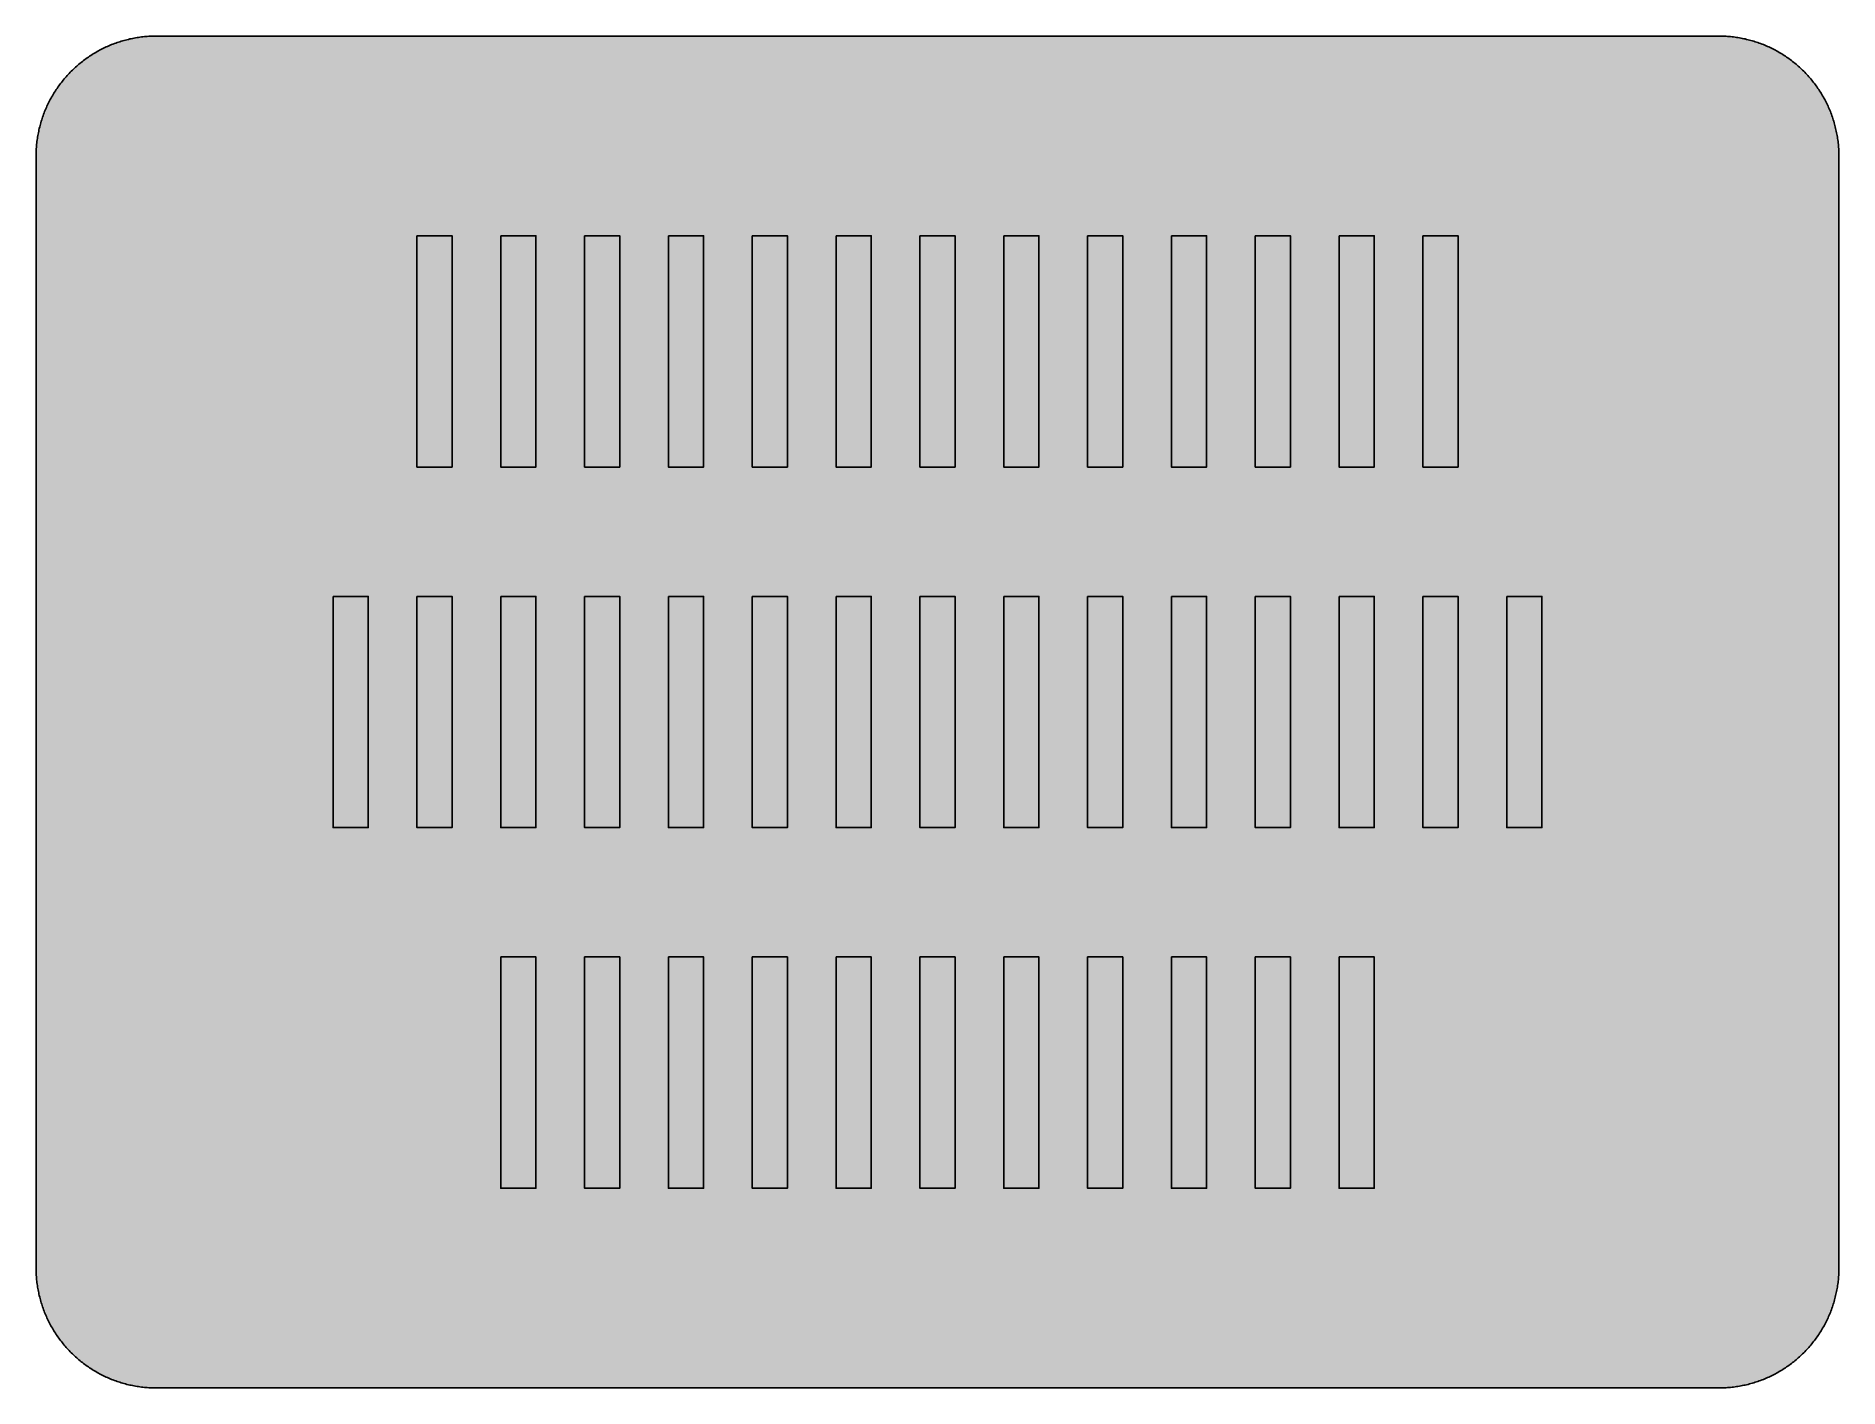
# Model space of a CAD drawing. Header units: millimetres. Extents: x 0 to 212, y 0 to 159.
import ezdxf

# ---------------------------------------------------------------- set-up
doc = ezdxf.new("R2010")
doc.units = ezdxf.units.MM

msp = doc.modelspace()

# ---------------------------------------------------------------- hatches: boundary and pattern name
for color, points in [(254, [(14.1633, 0.0536), (13.9878, 0.0533), (13.8125, 0.0559), (13.6373, 0.061), (13.462, 0.0686), (13.2893, 0.0787), (13.114, 0.0914), (12.9413, 0.1041), (12.7686, 0.1219), (12.5959, 0.1397), (12.4231, 0.16), (12.2504, 0.1829), (12.0777, 0.2057), (11.9075, 0.2337), (11.7373, 0.2616), (11.5672, 0.2921), (11.397, 0.3251), (11.2268, 0.3607), (11.0592, 0.3988), (10.8915, 0.4369), (10.7239, 0.4775), (10.5562, 0.5207), (10.3886, 0.5664), (10.2235, 0.6121), (10.0584, 0.6629), (9.8933, 0.7137), (9.7307, 0.7671), (9.5682, 0.8204), (9.4056, 0.8788), (9.2431, 0.9373), (9.083, 0.9982), (8.923, 1.0617), (8.763, 1.1252), (8.6055, 1.1938), (8.4455, 1.2624), (8.2906, 1.331), (8.1331, 1.4046), (7.9781, 1.4783), (7.8232, 1.5545), (7.6708, 1.6332), (7.5184, 1.7145), (7.366, 1.7958), (7.2161, 1.8796), (7.0663, 1.966), (6.919, 2.0523), (6.7716, 2.1438), (6.6243, 2.2352), (6.4795, 2.3266), (6.3348, 2.4232), (6.19, 2.5197), (6.0477, 2.6187), (5.908, 2.7178), (5.7683, 2.8194), (5.6286, 2.9235), (5.4915, 3.0302), (5.3543, 3.1369), (5.2197, 3.2461), (5.0851, 3.3579), (4.953, 3.4722), (4.8209, 3.5865), (4.6914, 3.7033), (4.5644, 3.8202), (4.4348, 3.9395), (4.3104, 4.0615), (4.1859, 4.1859), (4.0615, 4.3104), (3.9395, 4.4348), (3.8202, 4.5618), (3.7033, 4.6914), (3.5865, 4.8209), (3.4722, 4.953), (3.3579, 5.0851), (3.2487, 5.2197), (3.1369, 5.3543), (3.0302, 5.4915), (2.9235, 5.6286), (2.8194, 5.7683), (2.7178, 5.908), (2.6187, 6.0477), (2.5197, 6.19), (2.4232, 6.3348), (2.3266, 6.477), (2.2352, 6.6243), (2.1438, 6.7691), (2.0523, 6.919), (1.966, 7.0663), (1.8796, 7.2161), (1.7958, 7.366), (1.7145, 7.5184), (1.6332, 7.6708), (1.5545, 7.8232), (1.4783, 7.9781), (1.4046, 8.1331), (1.331, 8.2906), (1.2598, 8.4455), (1.1913, 8.603), (1.1252, 8.763), (1.0592, 8.923), (0.9982, 9.083), (0.9373, 9.2431), (0.8763, 9.4056), (0.8204, 9.5682), (0.7645, 9.7307), (0.7112, 9.8933), (0.6604, 10.0584), (0.6121, 10.2235), (0.5639, 10.3911), (0.5207, 10.5562), (0.4775, 10.7239), (0.4343, 10.8915), (0.3962, 11.0592), (0.3607, 11.2268), (0.3251, 11.397), (0.2921, 11.5672), (0.2616, 11.7373), (0.2311, 11.9075), (0.2057, 12.0802), (0.1803, 12.2504), (0.1575, 12.4231), (0.1372, 12.5959), (0.1194, 12.7686), (0.1041, 12.9413), (0.0889, 13.1166), (0.0787, 13.2893), (0.0686, 13.4645), (0.061, 13.6373), (0.0559, 13.8125), (0.0508, 13.9878), (0.0508, 14.163), (0.0522, 144.6925), (0.0508, 144.8664), (0.0559, 145.0416), (0.061, 145.2169), (0.0686, 145.3896), (0.0787, 145.5649), (0.0889, 145.7376), (0.1041, 145.9128), (0.1194, 146.0856), (0.1372, 146.2583), (0.1575, 146.431), (0.1803, 146.6037), (0.2057, 146.7739), (0.2311, 146.9466), (0.2616, 147.1168), (0.2921, 147.287), (0.3251, 147.4572), (0.3607, 147.6248), (0.3962, 147.795), (0.4343, 147.9626), (0.4775, 148.1303), (0.5207, 148.2979), (0.5639, 148.463), (0.6121, 148.6281), (0.6604, 148.7932), (0.7112, 148.9583), (0.7645, 149.1234), (0.8204, 149.286), (0.8763, 149.4485), (0.9373, 149.6111), (0.9982, 149.7711), (1.0592, 149.9311), (1.1252, 150.0911), (1.1913, 150.2486), (1.2598, 150.4061), (1.331, 150.5636), (1.4046, 150.7185), (1.4783, 150.876), (1.5545, 151.0284), (1.6332, 151.1833), (1.7145, 151.3357), (1.7958, 151.4856), (1.8796, 151.638), (1.966, 151.7879), (2.0523, 151.9352), (2.1438, 152.0825), (2.2352, 152.2298), (2.3266, 152.3746), (2.4232, 152.5194), (2.5197, 152.6616), (2.6187, 152.8039), (2.7178, 152.9461), (2.8194, 153.0858), (2.9235, 153.2255), (3.0302, 153.3627), (3.1369, 153.4973), (3.2487, 153.6344), (3.3579, 153.7665), (3.4722, 153.8986), (3.5865, 154.0307), (3.7033, 154.1602), (3.8202, 154.2898), (3.9395, 154.4168), (4.0615, 154.5438), (4.1859, 154.6682), (4.3104, 154.7901), (4.4348, 154.9121), (4.5644, 155.034), (4.6914, 155.1508), (4.8209, 155.2677), (4.953, 155.382), (5.0851, 155.4937), (5.2197, 155.6055), (5.3543, 155.7147), (5.4915, 155.8239), (5.6286, 155.9281), (5.7683, 156.0322), (5.908, 156.1338), (6.0477, 156.2354), (6.19, 156.3345), (6.3348, 156.431), (6.4795, 156.525), (6.6243, 156.6189), (6.7716, 156.7104), (6.919, 156.7993), (7.0663, 156.8882), (7.2161, 156.9745), (7.366, 157.0584), (7.5184, 157.1396), (7.6708, 157.2209), (7.8232, 157.2971), (7.9781, 157.3733), (8.1331, 157.4495), (8.2906, 157.5206), (8.4455, 157.5918), (8.6055, 157.6603), (8.763, 157.7289), (8.923, 157.7924), (9.083, 157.8559), (9.2431, 157.9169), (9.4056, 157.9753), (9.5682, 158.0337), (9.7307, 158.0871), (9.8933, 158.1404), (10.0584, 158.1912), (10.2235, 158.242), (10.3886, 158.2877), (10.5562, 158.3334), (10.7239, 158.3766), (10.8915, 158.4173), (11.0592, 158.4579), (11.2268, 158.4935), (11.397, 158.529), (11.5672, 158.562), (11.7373, 158.5925), (11.9075, 158.6205), (12.0777, 158.6484), (12.2504, 158.6713), (12.4231, 158.6941), (12.5959, 158.7144), (12.7686, 158.7322), (12.9413, 158.75), (13.114, 158.7627), (13.2893, 158.7754), (13.462, 158.7856), (13.6373, 158.7932), (13.8125, 158.7983), (13.9878, 158.8008), (14.163, 158.8033), (197.6078, 158.8036), (197.7822, 158.8008), (197.9574, 158.7983), (198.1327, 158.7932), (198.3054, 158.7856), (198.4807, 158.7754), (198.6534, 158.7627), (198.8287, 158.75), (199.0014, 158.7322), (199.1741, 158.7144), (199.3468, 158.6941), (199.5195, 158.6713), (199.6897, 158.6484), (199.8624, 158.6205), (200.0326, 158.5925), (200.2028, 158.562), (200.373, 158.529), (200.5432, 158.4935), (200.7108, 158.4579), (200.8784, 158.4173), (201.0461, 158.3766), (201.2137, 158.3334), (201.3788, 158.2877), (201.5465, 158.242), (201.7116, 158.1912), (201.8767, 158.1404), (202.0392, 158.0871), (202.2018, 158.0337), (202.3643, 157.9753), (202.5269, 157.9169), (202.6869, 157.8559), (202.8469, 157.7924), (203.007, 157.7289), (203.167, 157.6603), (203.3245, 157.5918), (203.4794, 157.5206), (203.6369, 157.4495), (203.7918, 157.3733), (203.9468, 157.2971), (204.0992, 157.2209), (204.2516, 157.1396), (204.404, 157.0584), (204.5538, 156.9745), (204.7037, 156.8882), (204.8535, 156.7993), (205.0009, 156.7104), (205.1456, 156.6189), (205.293, 156.525), (205.4352, 156.431), (205.58, 156.3345), (205.7222, 156.2354), (205.8619, 156.1338), (206.0016, 156.0322), (206.1413, 155.9281), (206.2785, 155.8239), (206.4156, 155.7147), (206.5503, 155.6055), (206.6849, 155.4937), (206.817, 155.382), (206.949, 155.2677), (207.0786, 155.1508), (207.2081, 155.034), (207.3351, 154.9121), (207.4596, 154.7901), (207.584, 154.6682), (207.7085, 154.5438), (207.8304, 154.4168), (207.9498, 154.2898), (208.0666, 154.1602), (208.1835, 154.0307), (208.2978, 153.8986), (208.4121, 153.7665), (208.5238, 153.6344), (208.6331, 153.4973), (208.7397, 153.3627), (208.8464, 153.2255), (208.9506, 153.0858), (209.0522, 152.9461), (209.1512, 152.8039), (209.2503, 152.6616), (209.3468, 152.5194), (209.4433, 152.3746), (209.5348, 152.2298), (209.6262, 152.0825), (209.7176, 151.9352), (209.804, 151.7879), (209.8904, 151.638), (209.9742, 151.4856), (210.0555, 151.3357), (210.1367, 151.1833), (210.2155, 151.0284), (210.2917, 150.876), (210.3653, 150.7185), (210.439, 150.5636), (210.5076, 150.4061), (210.5762, 150.2486), (210.6447, 150.0911), (210.7082, 149.9311), (210.7717, 149.7711), (210.8327, 149.6111), (210.8911, 149.4485), (210.9495, 149.286), (211.0029, 149.1234), (211.0562, 148.9583), (211.107, 148.7932), (211.1578, 148.6281), (211.2035, 148.463), (211.2493, 148.2979), (211.2924, 148.1303), (211.3331, 147.9626), (211.3712, 147.795), (211.4093, 147.6248), (211.4448, 147.4572), (211.4779, 147.287), (211.5083, 147.1168), (211.5363, 146.9466), (211.5642, 146.7739), (211.5871, 146.6037), (211.6099, 146.431), (211.6303, 146.2583), (211.648, 146.0856), (211.6658, 145.9128), (211.6785, 145.7376), (211.6912, 145.5649), (211.7014, 145.3896), (211.709, 145.2169), (211.7141, 145.0416), (211.7166, 144.8664), (211.7166, 144.6911), (211.7189, 14.1647), (211.7166, 13.9878), (211.7141, 13.8125), (211.709, 13.6373), (211.7014, 13.4645), (211.6912, 13.2893), (211.6785, 13.1166), (211.6658, 12.9413), (211.648, 12.7686), (211.6303, 12.5959), (211.6099, 12.4231), (211.5871, 12.2504), (211.5642, 12.0802), (211.5363, 11.9075), (211.5083, 11.7373), (211.4779, 11.5672), (211.4448, 11.397), (211.4093, 11.2268), (211.3712, 11.0592), (211.3331, 10.8915), (211.2924, 10.7239), (211.2493, 10.5562), (211.2035, 10.3911), (211.1578, 10.2235), (211.107, 10.0584), (211.0562, 9.8933), (211.0029, 9.7307), (210.9495, 9.5682), (210.8911, 9.4056), (210.8327, 9.2431), (210.7717, 9.083), (210.7082, 8.923), (210.6447, 8.763), (210.5762, 8.603), (210.5076, 8.4455), (210.439, 8.2906), (210.3653, 8.1331), (210.2917, 7.9781), (210.2155, 7.8232), (210.1367, 7.6708), (210.0555, 7.5184), (209.9742, 7.366), (209.8904, 7.2161), (209.804, 7.0663), (209.7176, 6.919), (209.6262, 6.7691), (209.5348, 6.6243), (209.4433, 6.477), (209.3468, 6.3348), (209.2503, 6.19), (209.1512, 6.0477), (209.0522, 5.908), (208.9506, 5.7683), (208.8464, 5.6286), (208.7397, 5.4915), (208.6331, 5.3543), (208.5238, 5.2197), (208.4121, 5.0851), (208.2978, 4.953), (208.1835, 4.8209), (208.0666, 4.6914), (207.9498, 4.5618), (207.8304, 4.4348), (207.7085, 4.3104), (207.584, 4.1859), (207.4596, 4.0615), (207.3351, 3.9395), (207.2081, 3.8202), (207.0786, 3.7033), (206.949, 3.5865), (206.817, 3.4722), (206.6849, 3.3579), (206.5503, 3.2461), (206.4156, 3.1369), (206.2785, 3.0302), (206.1413, 2.9235), (206.0016, 2.8194), (205.8619, 2.7178), (205.7222, 2.6187), (205.58, 2.5197), (205.4352, 2.4232), (205.293, 2.3266), (205.1456, 2.2352), (205.0009, 2.1438), (204.8535, 2.0523), (204.7037, 1.966), (204.5538, 1.8796), (204.404, 1.7958), (204.2516, 1.7145), (204.0992, 1.6332), (203.9468, 1.5545), (203.7918, 1.4783), (203.6369, 1.4046), (203.4794, 1.331), (203.3245, 1.2624), (203.167, 1.1938), (203.007, 1.1252), (202.8469, 1.0617), (202.6869, 0.9982), (202.5269, 0.9373), (202.3643, 0.8788), (202.2018, 0.8204), (202.0392, 0.7671), (201.8767, 0.7137), (201.7116, 0.6629), (201.5465, 0.6121), (201.3788, 0.5664), (201.2137, 0.5207), (201.0461, 0.4775), (200.8784, 0.4369), (200.7108, 0.3988), (200.5432, 0.3607), (200.373, 0.3251), (200.2028, 0.2921), (200.0326, 0.2616), (199.8624, 0.2337), (199.6897, 0.2057), (199.5195, 0.1829), (199.3468, 0.16), (199.1741, 0.1397), (199.0014, 0.1219), (198.8287, 0.1041), (198.6534, 0.0914), (198.4807, 0.0787), (198.3054, 0.0686), (198.1327, 0.061), (197.9574, 0.0559), (197.7822, 0.0533), (197.6069, 0.0533)]), (59, [(44.7668, 135.3439), (48.8872, 135.3439), (48.8872, 108.18), (44.7668, 108.18)]), (59, [(54.6104, 135.3439), (58.7308, 135.3439), (58.7308, 108.18), (54.6104, 108.18)]), (59, [(64.4536, 135.3439), (68.574, 135.3439), (68.574, 108.18), (64.4536, 108.18)]), (59, [(74.2968, 135.3439), (78.4172, 135.3439), (78.4172, 108.18), (74.2968, 108.18)]), (59, [(84.1403, 135.3439), (88.2608, 135.3439), (88.2608, 108.18), (84.1403, 108.18)]), (59, [(93.9835, 135.3439), (98.104, 135.3439), (98.104, 108.18), (93.9835, 108.18)]), (59, [(103.8257, 135.3439), (107.9461, 135.3439), (107.9461, 108.18), (103.8257, 108.18)]), (59, [(113.6689, 135.3439), (117.7893, 135.3439), (117.7893, 108.18), (113.6689, 108.18)]), (59, [(123.5121, 135.3439), (127.6325, 135.3439), (127.6325, 108.18), (123.5121, 108.18)]), (59, [(133.3556, 135.3439), (137.4761, 135.3439), (137.4761, 108.18), (133.3556, 108.18)]), (59, [(143.1988, 135.3439), (147.3193, 135.3439), (147.3193, 108.18), (143.1988, 108.18)]), (59, [(153.0421, 135.3439), (157.1625, 135.3439), (157.1625, 108.18), (153.0421, 108.18)]), (59, [(162.8842, 135.3439), (167.0046, 135.3439), (167.0046, 108.18), (162.8842, 108.18)]), (59, [(34.925, 93.0106), (39.0454, 93.0106), (39.0454, 65.8467), (34.925, 65.8467)]), (59, [(44.7668, 93.0106), (48.8872, 93.0106), (48.8872, 65.8467), (44.7668, 65.8467)]), (59, [(54.6104, 93.0106), (58.7308, 93.0106), (58.7308, 65.8467), (54.6104, 65.8467)]), (59, [(64.4536, 93.0106), (68.574, 93.0106), (68.574, 65.8467), (64.4536, 65.8467)]), (59, [(74.2968, 93.0106), (78.4172, 93.0106), (78.4172, 65.8467), (74.2968, 65.8467)]), (59, [(84.1403, 93.0106), (88.2608, 93.0106), (88.2608, 65.8467), (84.1403, 65.8467)]), (59, [(93.9835, 93.0106), (98.104, 93.0106), (98.104, 65.8467), (93.9835, 65.8467)]), (59, [(103.8257, 93.0106), (107.9461, 93.0106), (107.9461, 65.8467), (103.8257, 65.8467)]), (59, [(113.6689, 93.0106), (117.7893, 93.0106), (117.7893, 65.8467), (113.6689, 65.8467)]), (59, [(123.5121, 93.0106), (127.6325, 93.0106), (127.6325, 65.8467), (123.5121, 65.8467)]), (59, [(133.3556, 93.0106), (137.4761, 93.0106), (137.4761, 65.8467), (133.3556, 65.8467)]), (59, [(143.1988, 93.0106), (147.3193, 93.0106), (147.3193, 65.8467), (143.1988, 65.8467)]), (59, [(153.0421, 93.0106), (157.1625, 93.0106), (157.1625, 65.8467), (153.0421, 65.8467)]), (59, [(162.8842, 93.0106), (167.0046, 93.0106), (167.0046, 65.8467), (162.8842, 65.8467)]), (59, [(172.7274, 93.0106), (176.8479, 93.0106), (176.8479, 65.8467), (172.7274, 65.8467)]), (59, [(54.6104, 50.6772), (58.7308, 50.6772), (58.7308, 23.5133), (54.6104, 23.5133)]), (59, [(64.4536, 50.6772), (68.574, 50.6772), (68.574, 23.5133), (64.4536, 23.5133)]), (59, [(74.2968, 50.6772), (78.4172, 50.6772), (78.4172, 23.5133), (74.2968, 23.5133)]), (59, [(84.1403, 50.6772), (88.2608, 50.6772), (88.2608, 23.5133), (84.1403, 23.5133)]), (59, [(93.9835, 50.6772), (98.104, 50.6772), (98.104, 23.5133), (93.9835, 23.5133)]), (59, [(103.8257, 50.6772), (107.9461, 50.6772), (107.9461, 23.5133), (103.8257, 23.5133)]), (59, [(113.6689, 50.6772), (117.7893, 50.6772), (117.7893, 23.5133), (113.6689, 23.5133)]), (59, [(123.5121, 50.6772), (127.6325, 50.6772), (127.6325, 23.5133), (123.5121, 23.5133)]), (59, [(133.3556, 50.6772), (137.4761, 50.6772), (137.4761, 23.5133), (133.3556, 23.5133)]), (59, [(143.1988, 50.6772), (147.3193, 50.6772), (147.3193, 23.5133), (143.1988, 23.5133)]), (59, [(153.0421, 50.6772), (157.1625, 50.6772), (157.1625, 23.5133), (153.0421, 23.5133)])]:
    msp.add_hatch(color=color).paths.add_polyline_path(points)
h = msp.add_hatch(color=59)
h.paths.add_polyline_path([(14.1633, 3.5814), (13.8887, 3.5839), (13.6169, 3.5941), (13.3477, 3.6119), (13.081, 3.6347), (12.8143, 3.6652), (12.5501, 3.7008), (12.2885, 3.7465), (12.0294, 3.7948), (11.7729, 3.8506), (11.5164, 3.9141), (11.2649, 3.9827), (11.016, 4.0564), (10.7671, 4.1351), (10.5232, 4.2215), (10.2819, 4.3129), (10.0432, 4.412), (9.8069, 4.5161), (9.5733, 4.6228), (9.3447, 4.7371), (9.1186, 4.8565), (8.8951, 4.9809), (8.6741, 5.113), (8.4582, 5.2476), (8.2448, 5.3873), (8.0366, 5.5321), (7.8308, 5.682), (7.6276, 5.8369), (7.4295, 5.9969), (7.2365, 6.1595), (7.046, 6.3297), (6.8605, 6.5024), (6.6777, 6.6802), (6.5024, 6.8605), (6.3271, 7.046), (6.1595, 7.2365), (5.9969, 7.432), (5.8369, 7.6302), (5.682, 7.8308), (5.5321, 8.0366), (5.3873, 8.2448), (5.2451, 8.4582), (5.1105, 8.6741), (4.9809, 8.8951), (4.8565, 9.1186), (4.7371, 9.3447), (4.6228, 9.5758), (4.5136, 9.8069), (4.4094, 10.0432), (4.3129, 10.2819), (4.2215, 10.5232), (4.1351, 10.7696), (4.0538, 11.016), (3.9802, 11.2649), (3.9116, 11.5189), (3.8506, 11.7729), (3.7948, 12.0294), (3.744, 12.2911), (3.7008, 12.5527), (3.6627, 12.8143), (3.6322, 13.081), (3.6093, 13.3502), (3.5916, 13.6195), (3.5814, 13.8913), (3.5789, 14.163), (3.58, 144.6925), (3.5814, 144.9654), (3.5916, 145.2347), (3.6093, 145.5064), (3.6322, 145.7731), (3.6627, 146.0398), (3.7008, 146.304), (3.744, 146.5656), (3.7948, 146.8247), (3.8506, 147.0812), (3.9116, 147.3352), (3.9802, 147.5892), (4.0538, 147.8382), (4.1351, 148.0845), (4.2215, 148.3309), (4.3129, 148.5722), (4.4094, 148.811), (4.5136, 149.0472), (4.6228, 149.2783), (4.7371, 149.5095), (4.8565, 149.7355), (4.9809, 149.9591), (5.1105, 150.1775), (5.2451, 150.3959), (5.3873, 150.6093), (5.5321, 150.8176), (5.682, 151.0233), (5.8369, 151.224), (5.9969, 151.4221), (6.1595, 151.6177), (6.3271, 151.8056), (6.5024, 151.9936), (6.6777, 152.1739), (6.8605, 152.3517), (7.046, 152.5245), (7.2365, 152.6946), (7.4295, 152.8572), (7.6276, 153.0172), (7.8308, 153.1722), (8.0366, 153.322), (8.2448, 153.4668), (8.4582, 153.6065), (8.6741, 153.7411), (8.8951, 153.8732), (9.1186, 153.9977), (9.3447, 154.117), (9.5733, 154.2313), (9.8069, 154.3406), (10.0432, 154.4422), (10.2819, 154.5412), (10.5232, 154.6327), (10.7671, 154.719), (11.016, 154.7978), (11.2649, 154.874), (11.5164, 154.9425), (11.7729, 155.0035), (12.0294, 155.0594), (12.2885, 155.1102), (12.5501, 155.1534), (12.8143, 155.1889), (13.081, 155.2194), (13.3477, 155.2448), (13.6169, 155.26), (13.8887, 155.2702), (14.163, 155.2753), (197.6078, 155.2758), (197.8787, 155.2702), (198.1505, 155.26), (198.4197, 155.2448), (198.689, 155.2194), (198.9557, 155.1889), (199.2173, 155.1534), (199.4789, 155.1102), (199.7405, 155.0594), (199.9971, 155.0035), (200.2511, 154.9425), (200.5051, 154.874), (200.754, 154.7978), (201.0004, 154.719), (201.2467, 154.6327), (201.488, 154.5412), (201.7268, 154.4422), (201.963, 154.3406), (202.1942, 154.2313), (202.4253, 154.117), (202.6514, 153.9977), (202.8749, 153.8732), (203.0959, 153.7411), (203.3118, 153.6065), (203.5251, 153.4668), (203.7334, 153.322), (203.9391, 153.1722), (204.1398, 153.0172), (204.3379, 152.8572), (204.5335, 152.6946), (204.724, 152.5245), (204.9094, 152.3517), (205.0898, 152.1739), (205.2676, 151.9936), (205.4403, 151.8056), (205.6105, 151.6177), (205.773, 151.4221), (205.933, 151.224), (206.088, 151.0233), (206.2378, 150.8176), (206.3826, 150.6093), (206.5223, 150.3959), (206.6569, 150.1775), (206.789, 149.9591), (206.9135, 149.7355), (207.0329, 149.5095), (207.1472, 149.2783), (207.2538, 149.0472), (207.358, 148.811), (207.457, 148.5722), (207.5485, 148.3309), (207.6348, 148.0845), (207.7136, 147.8382), (207.7872, 147.5892), (207.8558, 147.3352), (207.9193, 147.0812), (207.9752, 146.8247), (208.0235, 146.5656), (208.0692, 146.304), (208.1047, 146.0398), (208.1352, 145.7731), (208.1581, 145.5064), (208.1759, 145.2347), (208.186, 144.9654), (208.1911, 144.6911), (208.1911, 14.1647), (208.186, 13.8913), (208.1759, 13.6195), (208.1581, 13.3502), (208.1352, 13.081), (208.1047, 12.8143), (208.0692, 12.5527), (208.0235, 12.2911), (207.9752, 12.0294), (207.9193, 11.7729), (207.8558, 11.5189), (207.7872, 11.2649), (207.7136, 11.016), (207.6348, 10.7696), (207.5485, 10.5232), (207.457, 10.2819), (207.358, 10.0432), (207.2538, 9.8069), (207.1472, 9.5758), (207.0329, 9.3447), (206.9135, 9.1186), (206.789, 8.8951), (206.6569, 8.6741), (206.5223, 8.4582), (206.3826, 8.2448), (206.2378, 8.0366), (206.088, 7.8308), (205.933, 7.6302), (205.773, 7.432), (205.6105, 7.2365), (205.4403, 7.046), (205.2676, 6.8605), (205.0898, 6.6802), (204.9094, 6.5024), (204.724, 6.3297), (204.5335, 6.1595), (204.3379, 5.9969), (204.1398, 5.8369), (203.9391, 5.682), (203.7334, 5.5321), (203.5251, 5.3873), (203.3118, 5.2476), (203.0959, 5.113), (202.8749, 4.9809), (202.6514, 4.8565), (202.4253, 4.7371), (202.1942, 4.6228), (201.963, 4.5161), (201.7268, 4.412), (201.488, 4.3129), (201.2467, 4.2215), (201.0004, 4.1351), (200.754, 4.0564), (200.5051, 3.9827), (200.2511, 3.9141), (199.9971, 3.8506), (199.7405, 3.7948), (199.4789, 3.7465), (199.2173, 3.7008), (198.9557, 3.6652), (198.689, 3.6347), (198.4197, 3.6119), (198.1505, 3.5941), (197.8787, 3.5839), (197.6069, 3.5789)])
h.paths.add_polyline_path([(14.1633, 8.8731), (14.0259, 8.8748), (13.8887, 8.8798), (13.7541, 8.8875), (13.622, 8.9002), (13.4874, 8.9154), (13.3553, 8.9332), (13.2258, 8.9535), (13.0962, 8.9789), (12.9667, 9.0068), (12.8397, 9.0373), (12.7127, 9.0729), (12.5882, 9.1084), (12.4663, 9.1491), (12.3419, 9.1923), (12.2225, 9.238), (12.1031, 9.2888), (11.9837, 9.3396), (11.8694, 9.3929), (11.7526, 9.4513), (11.6408, 9.5098), (11.5291, 9.5733), (11.4198, 9.6368), (11.3106, 9.7053), (11.2039, 9.7765), (11.0998, 9.8476), (10.9957, 9.9238), (10.8966, 10), (10.7975, 10.0787), (10.6985, 10.1625), (10.6045, 10.2464), (10.5105, 10.3327), (10.4216, 10.4216), (10.3327, 10.5131), (10.2464, 10.6045), (10.16, 10.701), (10.0787, 10.7975), (10, 10.8966), (9.9212, 10.9982), (9.8476, 11.0998), (9.7739, 11.2039), (9.7053, 11.3106), (9.6368, 11.4198), (9.5707, 11.5291), (9.5098, 11.6408), (9.4488, 11.7551), (9.3929, 11.8694), (9.337, 11.9863), (9.2862, 12.1031), (9.238, 12.2225), (9.1923, 12.3444), (9.1491, 12.4663), (9.1084, 12.5908), (9.0703, 12.7152), (9.0373, 12.8397), (9.0068, 12.9692), (8.9789, 13.0962), (8.9535, 13.2258), (8.9306, 13.3579), (8.9129, 13.4899), (8.8976, 13.622), (8.8849, 13.7566), (8.8773, 13.8913), (8.8722, 14.0259), (8.8697, 14.163), (8.8717, 144.6925), (8.8722, 144.8283), (8.8773, 144.9629), (8.8849, 145.0975), (8.8976, 145.2321), (8.9129, 145.3642), (8.9306, 145.4963), (8.9535, 145.6284), (8.9789, 145.7579), (9.0068, 145.8849), (9.0373, 146.0144), (9.0703, 146.1389), (9.1084, 146.2634), (9.1491, 146.3878), (9.1923, 146.5097), (9.238, 146.6317), (9.2862, 146.751), (9.337, 146.8679), (9.3929, 146.9847), (9.4488, 147.099), (9.5098, 147.2133), (9.5707, 147.3251), (9.6368, 147.4343), (9.7053, 147.5435), (9.7739, 147.6502), (9.8476, 147.7543), (9.9212, 147.8559), (10, 147.9575), (10.0787, 148.0566), (10.16, 148.1531), (10.2464, 148.2496), (10.3327, 148.3411), (10.4216, 148.4325), (10.5105, 148.5214), (10.6045, 148.6078), (10.6985, 148.6916), (10.7975, 148.7754), (10.8966, 148.8542), (10.9957, 148.9304), (11.0998, 149.0066), (11.2039, 149.0777), (11.3106, 149.1488), (11.4198, 149.2174), (11.5291, 149.2809), (11.6408, 149.3444), (11.7526, 149.4028), (11.8694, 149.4612), (11.9837, 149.5146), (12.1031, 149.5679), (12.2225, 149.6162), (12.3419, 149.6619), (12.4663, 149.7051), (12.5882, 149.7457), (12.7127, 149.7813), (12.8397, 149.8168), (12.9667, 149.8473), (13.0962, 149.8752), (13.2258, 149.9006), (13.3553, 149.921), (13.4874, 149.9413), (13.622, 149.9565), (13.7541, 149.9667), (13.8887, 149.9768), (14.0259, 149.9819), (14.163, 149.9819), (197.6078, 149.9842), (197.7441, 149.9819), (197.8787, 149.9768), (198.0133, 149.9667), (198.1479, 149.9565), (198.28, 149.9413), (198.4121, 149.921), (198.5442, 149.9006), (198.6737, 149.8752), (198.8007, 149.8473), (198.9303, 149.8168), (199.0547, 149.7813), (199.1792, 149.7457), (199.3036, 149.7051), (199.4256, 149.6619), (199.5475, 149.6162), (199.6669, 149.5679), (199.7837, 149.5146), (199.9005, 149.4612), (200.0148, 149.4028), (200.1291, 149.3444), (200.2409, 149.2809), (200.3501, 149.2174), (200.4593, 149.1488), (200.566, 149.0777), (200.6702, 149.0066), (200.7718, 148.9304), (200.8734, 148.8542), (200.9724, 148.7754), (201.0689, 148.6916), (201.1655, 148.6078), (201.2569, 148.5214), (201.3483, 148.4325), (201.4372, 148.3411), (201.5236, 148.2496), (201.6074, 148.1531), (201.6912, 148.0566), (201.77, 147.9575), (201.8462, 147.8559), (201.9224, 147.7543), (201.9935, 147.6502), (202.0646, 147.5435), (202.1332, 147.4343), (202.1967, 147.3251), (202.2602, 147.2133), (202.3186, 147.099), (202.377, 146.9847), (202.4304, 146.8679), (202.4812, 146.751), (202.532, 146.6317), (202.5777, 146.5097), (202.6209, 146.3878), (202.6615, 146.2634), (202.6971, 146.1389), (202.7326, 146.0144), (202.7631, 145.8849), (202.7911, 145.7579), (202.8165, 145.6284), (202.8368, 145.4963), (202.8546, 145.3642), (202.8698, 145.2321), (202.8825, 145.0975), (202.8901, 144.9629), (202.8952, 144.8283), (202.8977, 144.6911), (202.8994, 14.1647), (202.8952, 14.0259), (202.8901, 13.8913), (202.8825, 13.7566), (202.8698, 13.622), (202.8546, 13.4899), (202.8368, 13.3579), (202.8165, 13.2258), (202.7911, 13.0962), (202.7631, 12.9692), (202.7326, 12.8397), (202.6971, 12.7152), (202.6615, 12.5908), (202.6209, 12.4663), (202.5777, 12.3444), (202.532, 12.2225), (202.4812, 12.1031), (202.4304, 11.9863), (202.377, 11.8694), (202.3186, 11.7551), (202.2602, 11.6408), (202.1967, 11.5291), (202.1332, 11.4198), (202.0646, 11.3106), (201.9935, 11.2039), (201.9224, 11.0998), (201.8462, 10.9982), (201.77, 10.8966), (201.6912, 10.7975), (201.6074, 10.701), (201.5236, 10.6045), (201.4372, 10.5131), (201.3483, 10.4216), (201.2569, 10.3327), (201.1655, 10.2464), (201.0689, 10.1625), (200.9724, 10.0787), (200.8734, 10), (200.7718, 9.9238), (200.6702, 9.8476), (200.566, 9.7765), (200.4593, 9.7053), (200.3501, 9.6368), (200.2409, 9.5733), (200.1291, 9.5098), (200.0148, 9.4513), (199.9005, 9.3929), (199.7837, 9.3396), (199.6669, 9.2888), (199.5475, 9.238), (199.4256, 9.1923), (199.3036, 9.1491), (199.1792, 9.1084), (199.0547, 9.0729), (198.9303, 9.0373), (198.8007, 9.0068), (198.6737, 8.9789), (198.5442, 8.9535), (198.4121, 8.9332), (198.28, 8.9154), (198.1479, 8.9002), (198.0133, 8.8875), (197.8787, 8.8798), (197.7441, 8.8748), (197.6069, 8.8722)], flags=16)

# ---------------------------------------------------------------- linework, layer by layer
at = {"color": 254}
msp.add_lwpolyline([(14.1633, 0.0536), (13.9878, 0.0533), (13.8125, 0.0559), (13.6373, 0.061), (13.462, 0.0686), (13.2893, 0.0787), (13.114, 0.0914), (12.9413, 0.1041), (12.7686, 0.1219), (12.5959, 0.1397), (12.4231, 0.16), (12.2504, 0.1829), (12.0777, 0.2057), (11.9075, 0.2337), (11.7373, 0.2616), (11.5672, 0.2921), (11.397, 0.3251), (11.2268, 0.3607), (11.0592, 0.3988), (10.8915, 0.4369), (10.7239, 0.4775), (10.5562, 0.5207), (10.3886, 0.5664), (10.2235, 0.6121), (10.0584, 0.6629), (9.8933, 0.7137), (9.7307, 0.7671), (9.5682, 0.8204), (9.4056, 0.8788), (9.2431, 0.9373), (9.083, 0.9982), (8.923, 1.0617), (8.763, 1.1252), (8.6055, 1.1938), (8.4455, 1.2624), (8.2906, 1.331), (8.1331, 1.4046), (7.9781, 1.4783), (7.8232, 1.5545), (7.6708, 1.6332), (7.5184, 1.7145), (7.366, 1.7958), (7.2161, 1.8796), (7.0663, 1.966), (6.919, 2.0523), (6.7716, 2.1438), (6.6243, 2.2352), (6.4795, 2.3266), (6.3348, 2.4232), (6.19, 2.5197), (6.0477, 2.6187), (5.908, 2.7178), (5.7683, 2.8194), (5.6286, 2.9235), (5.4915, 3.0302), (5.3543, 3.1369), (5.2197, 3.2461), (5.0851, 3.3579), (4.953, 3.4722), (4.8209, 3.5865), (4.6914, 3.7033), (4.5644, 3.8202), (4.4348, 3.9395), (4.3104, 4.0615), (4.1859, 4.1859), (4.0615, 4.3104), (3.9395, 4.4348), (3.8202, 4.5618), (3.7033, 4.6914), (3.5865, 4.8209), (3.4722, 4.953), (3.3579, 5.0851), (3.2487, 5.2197), (3.1369, 5.3543), (3.0302, 5.4915), (2.9235, 5.6286), (2.8194, 5.7683), (2.7178, 5.908), (2.6187, 6.0477), (2.5197, 6.19), (2.4232, 6.3348), (2.3266, 6.477), (2.2352, 6.6243), (2.1438, 6.7691), (2.0523, 6.919), (1.966, 7.0663), (1.8796, 7.2161), (1.7958, 7.366), (1.7145, 7.5184), (1.6332, 7.6708), (1.5545, 7.8232), (1.4783, 7.9781), (1.4046, 8.1331), (1.331, 8.2906), (1.2598, 8.4455), (1.1913, 8.603), (1.1252, 8.763), (1.0592, 8.923), (0.9982, 9.083), (0.9373, 9.2431), (0.8763, 9.4056), (0.8204, 9.5682), (0.7645, 9.7307), (0.7112, 9.8933), (0.6604, 10.0584), (0.6121, 10.2235), (0.5639, 10.3911), (0.5207, 10.5562), (0.4775, 10.7239), (0.4343, 10.8915), (0.3962, 11.0592), (0.3607, 11.2268), (0.3251, 11.397), (0.2921, 11.5672), (0.2616, 11.7373), (0.2311, 11.9075), (0.2057, 12.0802), (0.1803, 12.2504), (0.1575, 12.4231), (0.1372, 12.5959), (0.1194, 12.7686), (0.1041, 12.9413), (0.0889, 13.1166), (0.0787, 13.2893), (0.0686, 13.4645), (0.061, 13.6373), (0.0559, 13.8125), (0.0508, 13.9878), (0.0508, 14.163), (0.0522, 144.6925), (0.0508, 144.8664), (0.0559, 145.0416), (0.061, 145.2169), (0.0686, 145.3896), (0.0787, 145.5649), (0.0889, 145.7376), (0.1041, 145.9128), (0.1194, 146.0856), (0.1372, 146.2583), (0.1575, 146.431), (0.1803, 146.6037), (0.2057, 146.7739), (0.2311, 146.9466), (0.2616, 147.1168), (0.2921, 147.287), (0.3251, 147.4572), (0.3607, 147.6248), (0.3962, 147.795), (0.4343, 147.9626), (0.4775, 148.1303), (0.5207, 148.2979), (0.5639, 148.463), (0.6121, 148.6281), (0.6604, 148.7932), (0.7112, 148.9583), (0.7645, 149.1234), (0.8204, 149.286), (0.8763, 149.4485), (0.9373, 149.6111), (0.9982, 149.7711), (1.0592, 149.9311), (1.1252, 150.0911), (1.1913, 150.2486), (1.2598, 150.4061), (1.331, 150.5636), (1.4046, 150.7185), (1.4783, 150.876), (1.5545, 151.0284), (1.6332, 151.1833), (1.7145, 151.3357), (1.7958, 151.4856), (1.8796, 151.638), (1.966, 151.7879), (2.0523, 151.9352), (2.1438, 152.0825), (2.2352, 152.2298), (2.3266, 152.3746), (2.4232, 152.5194), (2.5197, 152.6616), (2.6187, 152.8039), (2.7178, 152.9461), (2.8194, 153.0858), (2.9235, 153.2255), (3.0302, 153.3627), (3.1369, 153.4973), (3.2487, 153.6344), (3.3579, 153.7665), (3.4722, 153.8986), (3.5865, 154.0307), (3.7033, 154.1602), (3.8202, 154.2898), (3.9395, 154.4168), (4.0615, 154.5438), (4.1859, 154.6682), (4.3104, 154.7901), (4.4348, 154.9121), (4.5644, 155.034), (4.6914, 155.1508), (4.8209, 155.2677), (4.953, 155.382), (5.0851, 155.4937), (5.2197, 155.6055), (5.3543, 155.7147), (5.4915, 155.8239), (5.6286, 155.9281), (5.7683, 156.0322), (5.908, 156.1338), (6.0477, 156.2354), (6.19, 156.3345), (6.3348, 156.431), (6.4795, 156.525), (6.6243, 156.6189), (6.7716, 156.7104), (6.919, 156.7993), (7.0663, 156.8882), (7.2161, 156.9745), (7.366, 157.0584), (7.5184, 157.1396), (7.6708, 157.2209), (7.8232, 157.2971), (7.9781, 157.3733), (8.1331, 157.4495), (8.2906, 157.5206), (8.4455, 157.5918), (8.6055, 157.6603), (8.763, 157.7289), (8.923, 157.7924), (9.083, 157.8559), (9.2431, 157.9169), (9.4056, 157.9753), (9.5682, 158.0337), (9.7307, 158.0871), (9.8933, 158.1404), (10.0584, 158.1912), (10.2235, 158.242), (10.3886, 158.2877), (10.5562, 158.3334), (10.7239, 158.3766), (10.8915, 158.4173), (11.0592, 158.4579), (11.2268, 158.4935), (11.397, 158.529), (11.5672, 158.562), (11.7373, 158.5925), (11.9075, 158.6205), (12.0777, 158.6484), (12.2504, 158.6713), (12.4231, 158.6941), (12.5959, 158.7144), (12.7686, 158.7322), (12.9413, 158.75), (13.114, 158.7627), (13.2893, 158.7754), (13.462, 158.7856), (13.6373, 158.7932), (13.8125, 158.7983), (13.9878, 158.8008), (14.163, 158.8033), (197.6078, 158.8036), (197.7822, 158.8008), (197.9574, 158.7983), (198.1327, 158.7932), (198.3054, 158.7856), (198.4807, 158.7754), (198.6534, 158.7627), (198.8287, 158.75), (199.0014, 158.7322), (199.1741, 158.7144), (199.3468, 158.6941), (199.5195, 158.6713), (199.6897, 158.6484), (199.8624, 158.6205), (200.0326, 158.5925), (200.2028, 158.562), (200.373, 158.529), (200.5432, 158.4935), (200.7108, 158.4579), (200.8784, 158.4173), (201.0461, 158.3766), (201.2137, 158.3334), (201.3788, 158.2877), (201.5465, 158.242), (201.7116, 158.1912), (201.8767, 158.1404), (202.0392, 158.0871), (202.2018, 158.0337), (202.3643, 157.9753), (202.5269, 157.9169), (202.6869, 157.8559), (202.8469, 157.7924), (203.007, 157.7289), (203.167, 157.6603), (203.3245, 157.5918), (203.4794, 157.5206), (203.6369, 157.4495), (203.7918, 157.3733), (203.9468, 157.2971), (204.0992, 157.2209), (204.2516, 157.1396), (204.404, 157.0584), (204.5538, 156.9745), (204.7037, 156.8882), (204.8535, 156.7993), (205.0009, 156.7104), (205.1456, 156.6189), (205.293, 156.525), (205.4352, 156.431), (205.58, 156.3345), (205.7222, 156.2354), (205.8619, 156.1338), (206.0016, 156.0322), (206.1413, 155.9281), (206.2785, 155.8239), (206.4156, 155.7147), (206.5503, 155.6055), (206.6849, 155.4937), (206.817, 155.382), (206.949, 155.2677), (207.0786, 155.1508), (207.2081, 155.034), (207.3351, 154.9121), (207.4596, 154.7901), (207.584, 154.6682), (207.7085, 154.5438), (207.8304, 154.4168), (207.9498, 154.2898), (208.0666, 154.1602), (208.1835, 154.0307), (208.2978, 153.8986), (208.4121, 153.7665), (208.5238, 153.6344), (208.6331, 153.4973), (208.7397, 153.3627), (208.8464, 153.2255), (208.9506, 153.0858), (209.0522, 152.9461), (209.1512, 152.8039), (209.2503, 152.6616), (209.3468, 152.5194), (209.4433, 152.3746), (209.5348, 152.2298), (209.6262, 152.0825), (209.7176, 151.9352), (209.804, 151.7879), (209.8904, 151.638), (209.9742, 151.4856), (210.0555, 151.3357), (210.1367, 151.1833), (210.2155, 151.0284), (210.2917, 150.876), (210.3653, 150.7185), (210.439, 150.5636), (210.5076, 150.4061), (210.5762, 150.2486), (210.6447, 150.0911), (210.7082, 149.9311), (210.7717, 149.7711), (210.8327, 149.6111), (210.8911, 149.4485), (210.9495, 149.286), (211.0029, 149.1234), (211.0562, 148.9583), (211.107, 148.7932), (211.1578, 148.6281), (211.2035, 148.463), (211.2493, 148.2979), (211.2924, 148.1303), (211.3331, 147.9626), (211.3712, 147.795), (211.4093, 147.6248), (211.4448, 147.4572), (211.4779, 147.287), (211.5083, 147.1168), (211.5363, 146.9466), (211.5642, 146.7739), (211.5871, 146.6037), (211.6099, 146.431), (211.6303, 146.2583), (211.648, 146.0856), (211.6658, 145.9128), (211.6785, 145.7376), (211.6912, 145.5649), (211.7014, 145.3896), (211.709, 145.2169), (211.7141, 145.0416), (211.7166, 144.8664), (211.7166, 144.6911), (211.7189, 14.1647), (211.7166, 13.9878), (211.7141, 13.8125), (211.709, 13.6373), (211.7014, 13.4645), (211.6912, 13.2893), (211.6785, 13.1166), (211.6658, 12.9413), (211.648, 12.7686), (211.6303, 12.5959), (211.6099, 12.4231), (211.5871, 12.2504), (211.5642, 12.0802), (211.5363, 11.9075), (211.5083, 11.7373), (211.4779, 11.5672), (211.4448, 11.397), (211.4093, 11.2268), (211.3712, 11.0592), (211.3331, 10.8915), (211.2924, 10.7239), (211.2493, 10.5562), (211.2035, 10.3911), (211.1578, 10.2235), (211.107, 10.0584), (211.0562, 9.8933), (211.0029, 9.7307), (210.9495, 9.5682), (210.8911, 9.4056), (210.8327, 9.2431), (210.7717, 9.083), (210.7082, 8.923), (210.6447, 8.763), (210.5762, 8.603), (210.5076, 8.4455), (210.439, 8.2906), (210.3653, 8.1331), (210.2917, 7.9781), (210.2155, 7.8232), (210.1367, 7.6708), (210.0555, 7.5184), (209.9742, 7.366), (209.8904, 7.2161), (209.804, 7.0663), (209.7176, 6.919), (209.6262, 6.7691), (209.5348, 6.6243), (209.4433, 6.477), (209.3468, 6.3348), (209.2503, 6.19), (209.1512, 6.0477), (209.0522, 5.908), (208.9506, 5.7683), (208.8464, 5.6286), (208.7397, 5.4915), (208.6331, 5.3543), (208.5238, 5.2197), (208.4121, 5.0851), (208.2978, 4.953), (208.1835, 4.8209), (208.0666, 4.6914), (207.9498, 4.5618), (207.8304, 4.4348), (207.7085, 4.3104), (207.584, 4.1859), (207.4596, 4.0615), (207.3351, 3.9395), (207.2081, 3.8202), (207.0786, 3.7033), (206.949, 3.5865), (206.817, 3.4722), (206.6849, 3.3579), (206.5503, 3.2461), (206.4156, 3.1369), (206.2785, 3.0302), (206.1413, 2.9235), (206.0016, 2.8194), (205.8619, 2.7178), (205.7222, 2.6187), (205.58, 2.5197), (205.4352, 2.4232), (205.293, 2.3266), (205.1456, 2.2352), (205.0009, 2.1438), (204.8535, 2.0523), (204.7037, 1.966), (204.5538, 1.8796), (204.404, 1.7958), (204.2516, 1.7145), (204.0992, 1.6332), (203.9468, 1.5545), (203.7918, 1.4783), (203.6369, 1.4046), (203.4794, 1.331), (203.3245, 1.2624), (203.167, 1.1938), (203.007, 1.1252), (202.8469, 1.0617), (202.6869, 0.9982), (202.5269, 0.9373), (202.3643, 0.8788), (202.2018, 0.8204), (202.0392, 0.7671), (201.8767, 0.7137), (201.7116, 0.6629), (201.5465, 0.6121), (201.3788, 0.5664), (201.2137, 0.5207), (201.0461, 0.4775), (200.8784, 0.4369), (200.7108, 0.3988), (200.5432, 0.3607), (200.373, 0.3251), (200.2028, 0.2921), (200.0326, 0.2616), (199.8624, 0.2337), (199.6897, 0.2057), (199.5195, 0.1829), (199.3468, 0.16), (199.1741, 0.1397), (199.0014, 0.1219), (198.8287, 0.1041), (198.6534, 0.0914), (198.4807, 0.0787), (198.3054, 0.0686), (198.1327, 0.061), (197.9574, 0.0559), (197.7822, 0.0533), (197.6069, 0.0533), (14.1633, 0.0536)], dxfattribs=at)
at = {"color": 59}
for points in [[(44.7668, 135.3439), (48.8872, 135.3439), (48.8872, 108.18), (44.7668, 108.18), (44.7668, 135.3439)], [(54.6104, 135.3439), (58.7308, 135.3439), (58.7308, 108.18), (54.6104, 108.18), (54.6104, 135.3439)], [(64.4536, 135.3439), (68.574, 135.3439), (68.574, 108.18), (64.4536, 108.18), (64.4536, 135.3439)], [(74.2968, 135.3439), (78.4172, 135.3439), (78.4172, 108.18), (74.2968, 108.18), (74.2968, 135.3439)], [(84.1403, 135.3439), (88.2608, 135.3439), (88.2608, 108.18), (84.1403, 108.18), (84.1403, 135.3439)], [(93.9835, 135.3439), (98.104, 135.3439), (98.104, 108.18), (93.9835, 108.18), (93.9835, 135.3439)], [(103.8257, 135.3439), (107.9461, 135.3439), (107.9461, 108.18), (103.8257, 108.18), (103.8257, 135.3439)], [(113.6689, 135.3439), (117.7893, 135.3439), (117.7893, 108.18), (113.6689, 108.18), (113.6689, 135.3439)], [(123.5121, 135.3439), (127.6325, 135.3439), (127.6325, 108.18), (123.5121, 108.18), (123.5121, 135.3439)], [(133.3556, 135.3439), (137.4761, 135.3439), (137.4761, 108.18), (133.3556, 108.18), (133.3556, 135.3439)], [(143.1988, 135.3439), (147.3193, 135.3439), (147.3193, 108.18), (143.1988, 108.18), (143.1988, 135.3439)], [(153.0421, 135.3439), (157.1625, 135.3439), (157.1625, 108.18), (153.0421, 108.18), (153.0421, 135.3439)], [(162.8842, 135.3439), (167.0046, 135.3439), (167.0046, 108.18), (162.8842, 108.18), (162.8842, 135.3439)], [(34.925, 93.0106), (39.0454, 93.0106), (39.0454, 65.8467), (34.925, 65.8467), (34.925, 93.0106)], [(44.7668, 93.0106), (48.8872, 93.0106), (48.8872, 65.8467), (44.7668, 65.8467), (44.7668, 93.0106)], [(54.6104, 93.0106), (58.7308, 93.0106), (58.7308, 65.8467), (54.6104, 65.8467), (54.6104, 93.0106)], [(64.4536, 93.0106), (68.574, 93.0106), (68.574, 65.8467), (64.4536, 65.8467), (64.4536, 93.0106)], [(74.2968, 93.0106), (78.4172, 93.0106), (78.4172, 65.8467), (74.2968, 65.8467), (74.2968, 93.0106)], [(84.1403, 93.0106), (88.2608, 93.0106), (88.2608, 65.8467), (84.1403, 65.8467), (84.1403, 93.0106)], [(93.9835, 93.0106), (98.104, 93.0106), (98.104, 65.8467), (93.9835, 65.8467), (93.9835, 93.0106)], [(103.8257, 93.0106), (107.9461, 93.0106), (107.9461, 65.8467), (103.8257, 65.8467), (103.8257, 93.0106)], [(113.6689, 93.0106), (117.7893, 93.0106), (117.7893, 65.8467), (113.6689, 65.8467), (113.6689, 93.0106)], [(123.5121, 93.0106), (127.6325, 93.0106), (127.6325, 65.8467), (123.5121, 65.8467), (123.5121, 93.0106)], [(133.3556, 93.0106), (137.4761, 93.0106), (137.4761, 65.8467), (133.3556, 65.8467), (133.3556, 93.0106)], [(143.1988, 93.0106), (147.3193, 93.0106), (147.3193, 65.8467), (143.1988, 65.8467), (143.1988, 93.0106)], [(153.0421, 93.0106), (157.1625, 93.0106), (157.1625, 65.8467), (153.0421, 65.8467), (153.0421, 93.0106)], [(162.8842, 93.0106), (167.0046, 93.0106), (167.0046, 65.8467), (162.8842, 65.8467), (162.8842, 93.0106)], [(172.7274, 93.0106), (176.8479, 93.0106), (176.8479, 65.8467), (172.7274, 65.8467), (172.7274, 93.0106)], [(54.6104, 50.6772), (58.7308, 50.6772), (58.7308, 23.5133), (54.6104, 23.5133), (54.6104, 50.6772)], [(64.4536, 50.6772), (68.574, 50.6772), (68.574, 23.5133), (64.4536, 23.5133), (64.4536, 50.6772)], [(74.2968, 50.6772), (78.4172, 50.6772), (78.4172, 23.5133), (74.2968, 23.5133), (74.2968, 50.6772)], [(84.1403, 50.6772), (88.2608, 50.6772), (88.2608, 23.5133), (84.1403, 23.5133), (84.1403, 50.6772)], [(93.9835, 50.6772), (98.104, 50.6772), (98.104, 23.5133), (93.9835, 23.5133), (93.9835, 50.6772)], [(103.8257, 50.6772), (107.9461, 50.6772), (107.9461, 23.5133), (103.8257, 23.5133), (103.8257, 50.6772)], [(113.6689, 50.6772), (117.7893, 50.6772), (117.7893, 23.5133), (113.6689, 23.5133), (113.6689, 50.6772)], [(123.5121, 50.6772), (127.6325, 50.6772), (127.6325, 23.5133), (123.5121, 23.5133), (123.5121, 50.6772)], [(133.3556, 50.6772), (137.4761, 50.6772), (137.4761, 23.5133), (133.3556, 23.5133), (133.3556, 50.6772)], [(143.1988, 50.6772), (147.3193, 50.6772), (147.3193, 23.5133), (143.1988, 23.5133), (143.1988, 50.6772)], [(153.0421, 50.6772), (157.1625, 50.6772), (157.1625, 23.5133), (153.0421, 23.5133), (153.0421, 50.6772)]]:
    msp.add_lwpolyline(points, dxfattribs=at)

doc.saveas('drawing.dxf')
